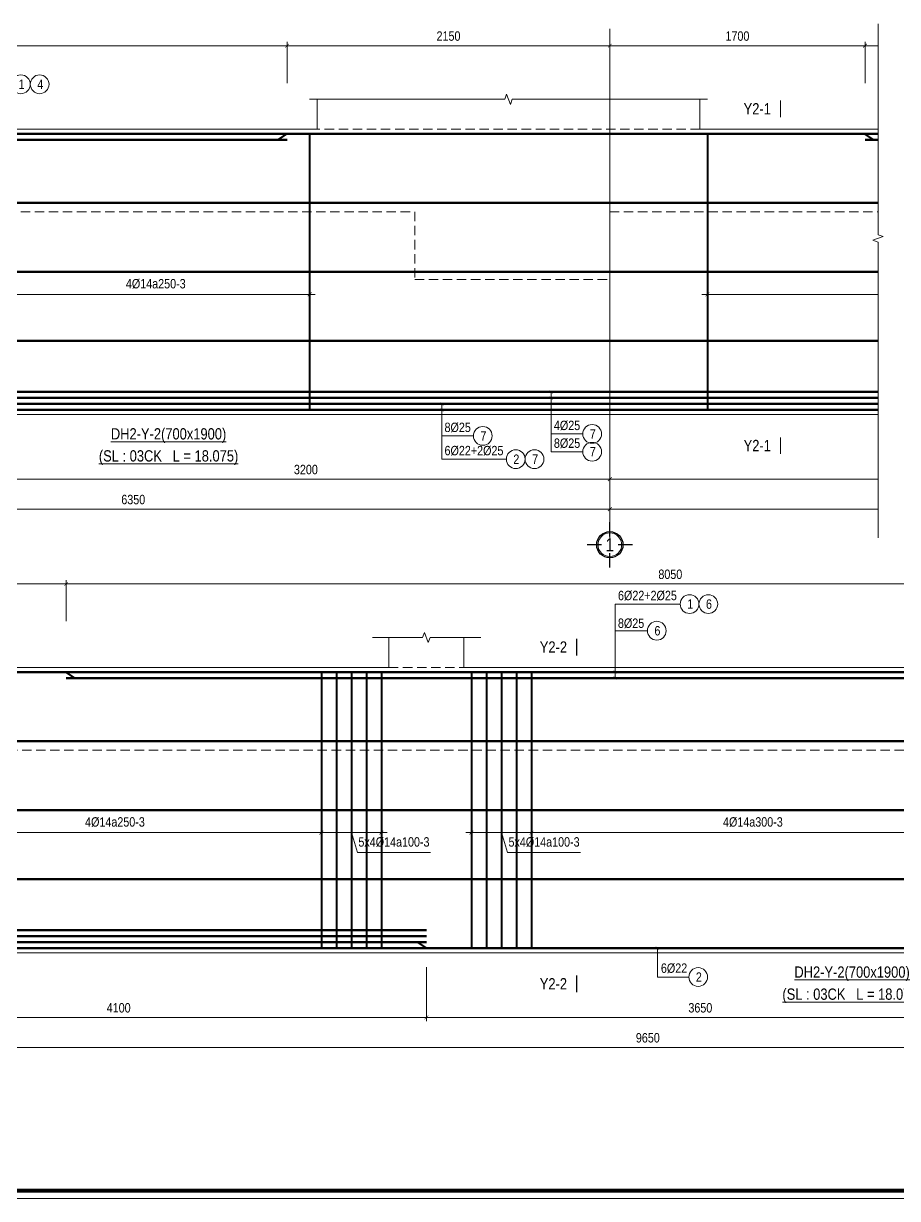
# Model space of a CAD drawing. Header units: millimetres. Extents: x 3014920 to 3563667, y -1638653 to -1356471.
# Drawn here: x 3024421 to 3030244, y -1620686 to -1612857 of the extents above; entities that cross this region are included whole.
import ezdxf
from ezdxf.enums import TextEntityAlignment as Align
from ezdxf.xclip import XClip

# ---------------------------------------------------------------- set-up
doc = ezdxf.new("R2010")
doc.units = ezdxf.units.MM
doc.header["$MEASUREMENT"] = 0
doc.header["$XCLIPFRAME"] = 0
doc.header["$PDMODE"] = 2
for name, pattern in [('6 TANG DIEN HINH 14-15$0$ACAD_ISO10W100', [18, 12, -3, 0, -3]), ('ACAD_ISO04W100', [30, 24, -3, 0, -3]), ('HIDDEN', [0.375, 0.25, -0.125])]:
    doc.linetypes.add(name, pattern=pattern)
doc.layers.get('0').update_dxf_attribs({"lineweight": 9})
doc.layers.get('Defpoints').update_dxf_attribs({"color": 10, "lineweight": 0})
for name, color, linetype, lineweight in [('2', 2, 'Continuous', 20), ('CDAI', 21, 'Continuous', 40), ('CTHEP', 50, 'Continuous', 50), ('DBAO', 90, 'Continuous', 13), ('DGIONG', 130, 'Continuous', 13), ('DMo', 9, 'HIDDEN', 9), ('KTH', 154, 'Continuous', 9), ('Net khuat', 8, 'HIDDEN', 13), ('TEXT', 7, 'Continuous', 15), ('TRUC', 251, 'ACAD_ISO04W100', 9)]:
    doc.layers.add(name, color=color, linetype=linetype, lineweight=lineweight)
doc.layers.add('8', color=8, linetype='Continuous')
doc.styles.add('HELVECONDENSE', font='VHELVCN_0.TTF')
doc.styles.add('Star-HelCon', font='VHELVCN_0.TTF')
doc.styles.add('TTP-HelCon', font='VHELVCN_0.TTF')
doc.styles.add('VNI-HELVE-CONDENSE', font='VHELVCN_0.TTF')
doc.dimstyles.new('kc-25', dxfattribs={"dimtxt": 62.5, "dimasz": 20, "dimexe": 20, "dimexo": 50, "dimgap": 25, "dimtad": 3, "dimdec": 0, "dimzin": 0, "dimdsep": 46, "dimtxsty": 'VNI-HELVE-CONDENSE', "dimblk": 'DIM', "dimcen": 2.5, "dimclrd": 256, "dimclre": 154, "dimclrt": 7, "dimaunit": 1, "dimadec": 0, "dimazin": 0, "dimtfac": 1, "dimtdec": 0, "dimtix": 1, "dimtmove": 0, "dimatfit": 3, "dimldrblk": 'DOT', "dimfxl": 1, "dimtolj": 1, "dimtzin": 0, "dimarcsym": 0})
doc.dimstyles.new('TTP-25', dxfattribs={"dimscale": 25, "dimtxt": 2.5, "dimasz": 1, "dimexe": 1, "dimexo": 1, "dimgap": 0.09, "dimtad": 0, "dimdec": 4, "dimrnd": 1, "dimzin": 9, "dimdsep": 46, "dimtxsty": 'TTP-HelCon', "dimblk": 'ARCHTICK', "dimcen": 0.09, "dimdle": 1.5, "dimclrd": 256, "dimclre": 256, "dimclrt": 7, "dimadec": 0, "dimazin": 0, "dimtfac": 1, "dimtdec": 4, "dimtmove": 0, "dimatfit": 3, "dimldrblk": 'ARCHTICK', "dimfxl": 1, "dimtvp": 1, "dimtolj": 1, "dimtzin": 0, "dimarcsym": 0})

# ---------------------------------------------------------------- blocks, each defined once
blk = doc.blocks.new('_ArchTick')
at = {"color": 0, "linetype": 'ByBlock', "const_width": 0.15}
blk.add_lwpolyline([(-0.5, -0.5), (0.5, 0.5)], dxfattribs=at)
blk = doc.blocks.new('*D2428')
at = {"layer": 'Defpoints', "color": 0, "transparency": 16777216}
for p in [(2585413.4, -2149866.8), (2579063.4, -2149983.3), (2579063.4, -2150484.3)]:
    blk.add_point(p, dxfattribs=at)
at = {"layer": 'KTH', "lineweight": -2, "transparency": 16777216}
for p, q in [((2585413.4, -2149891.8), (2585413.4, -2150509.3)), ((2579063.4, -2150008.3), (2579063.4, -2150509.3)), ((2585450.9, -2150484.3), (2579025.9, -2150484.3))]:
    blk.add_line(p, q, dxfattribs=at)
at = {"layer": 'KTH', "lineweight": -2, "transparency": 16777216, "xscale": 25, "yscale": 25, "zscale": 25, "rotation": 180}
blk.add_blockref('_ArchTick', (2579063.4, -2150484.3), dxfattribs=at)
at = {"layer": 'KTH', "lineweight": -2, "transparency": 16777216, "xscale": 25, "yscale": 25, "zscale": 25}
blk.add_blockref('_ArchTick', (2585413.4, -2150484.3), dxfattribs=at)
at = {"layer": 'KTH', "color": 7, "transparency": 16777216, "insert": (2582238.4, -2150420.4), "char_height": 62.5, "attachment_point": 5, "style": 'TTP-HelCon'}
blk.add_mtext('\\A1;6350', dxfattribs=at)
blk = doc.blocks.new('dau truc')
blk.add_circle((0, 0), 180)
at = {"layer": '8'}
for p, q in [((0, 127), (0, 345)), ((-127, 0), (-345, 0)), ((0, -345), (0, -127)), ((345, 0), (127, 0))]:
    blk.add_line(p, q, dxfattribs=at)
blk.add_circle((0, 0), 200, dxfattribs=at)
at = {"layer": 'TEXT', "style": 'HELVECONDENSE'}
blk.add_attdef('A', text='', height=233, dxfattribs=at).set_placement((0, 0), align=Align.MIDDLE)
blk = doc.blocks.new('DIM')
h = blk.add_hatch(color=1)
h.paths.add_polyline_path([(0.49, 0.29, 1), (0.29, 0.49), (-0.19, 0), (0.19, 0)])
h.paths.add_polyline_path([(0.19, 0), (-0.19, 0), (-0.49, -0.29, 1), (-0.29, -0.49)])
at = {"color": 9}
for p, q in [((-0.19, 0), (-1.5, 0)), ((0.19, 0), (1.5, 0))]:
    blk.add_line(p, q, dxfattribs=at)
at = {"color": 1}
for p, q in [((-0.49, -0.29), (0.29, 0.49)), ((-0.29, -0.49), (0.49, 0.29)), ((-0.19, 0), (0.19, 0))]:
    blk.add_line(p, q, dxfattribs=at)
blk.add_arc((-0.39, -0.39), 0.138, 135, 315, dxfattribs=at)
blk = doc.blocks.new('*D2433')
at = {"layer": 'Defpoints', "color": 0, "transparency": 16777216}
for p in [(2581363.5, -2148555.8), (2583413.4, -2148555.8), (2581363.5, -2149052.9)]:
    blk.add_point(p, dxfattribs=at)
at = {"layer": 'KTH', "lineweight": -2, "transparency": 16777216}
for p, q in [((2581363.5, -2148580.8), (2581363.5, -2149077.9)), ((2583413.4, -2148580.8), (2583413.4, -2149077.9)), ((2583450.9, -2149052.9), (2581326, -2149052.9))]:
    blk.add_line(p, q, dxfattribs=at)
at = {"layer": 'KTH', "lineweight": -2, "transparency": 16777216, "xscale": 25, "yscale": 25, "zscale": 25, "rotation": 180}
blk.add_blockref('_ArchTick', (2581363.5, -2149052.9), dxfattribs=at)
at = {"layer": 'KTH', "lineweight": -2, "transparency": 16777216, "xscale": 25, "yscale": 25, "zscale": 25}
blk.add_blockref('_ArchTick', (2583413.4, -2149052.9), dxfattribs=at)
at = {"layer": 'KTH', "color": 7, "transparency": 16777216, "insert": (2582388.4, -2148983), "char_height": 62.5, "attachment_point": 5, "style": 'TTP-HelCon'}
blk.add_mtext('\\A1;\\A1;4Þ14a250-3', dxfattribs=at)
blk = doc.blocks.new('*D2434')
at = {"layer": 'Defpoints', "color": 0, "transparency": 16777216}
for p in [(2587113.3, -2147396.1), (2585413.4, -2147670.1), (2587113.3, -2147670.1)]:
    blk.add_point(p, dxfattribs=at)
at = {"layer": 'KTH', "lineweight": -2, "transparency": 16777216}
for p, q in [((2585413.4, -2147645.1), (2585413.4, -2147371.1)), ((2587113.3, -2147645.1), (2587113.3, -2147371.1)), ((2585375.9, -2147396.1), (2587150.8, -2147396.1))]:
    blk.add_line(p, q, dxfattribs=at)
at = {"layer": 'KTH', "lineweight": -2, "transparency": 16777216, "xscale": 25, "yscale": 25, "zscale": 25, "rotation": 180}
blk.add_blockref('_ArchTick', (2585413.4, -2147396.1), dxfattribs=at)
at = {"layer": 'KTH', "lineweight": -2, "transparency": 16777216, "xscale": 25, "yscale": 25, "zscale": 25}
blk.add_blockref('_ArchTick', (2587113.3, -2147396.1), dxfattribs=at)
at = {"layer": 'KTH', "color": 7, "transparency": 16777216, "insert": (2586263.3, -2147332.2), "char_height": 62.5, "attachment_point": 5, "style": 'TTP-HelCon'}
blk.add_mtext('\\A1;1700', dxfattribs=at)
blk = doc.blocks.new('*D2435')
at = {"layer": 'Defpoints', "color": 0, "transparency": 16777216}
for p in [(2587113.3, -2147396.1), (2587113.3, -2147670.1), (2595163.4, -2147670.1)]:
    blk.add_point(p, dxfattribs=at)
at = {"layer": 'KTH', "lineweight": -2, "transparency": 16777216}
for p, q in [((2587113.3, -2147645.1), (2587113.3, -2147371.1)), ((2595163.4, -2147645.1), (2595163.4, -2147371.1)), ((2595200.9, -2147396.1), (2587075.8, -2147396.1))]:
    blk.add_line(p, q, dxfattribs=at)
at = {"layer": 'KTH', "lineweight": -2, "transparency": 16777216, "xscale": 25, "yscale": 25, "zscale": 25, "rotation": 180}
blk.add_blockref('_ArchTick', (2587113.3, -2147396.1), dxfattribs=at)
at = {"layer": 'KTH', "lineweight": -2, "transparency": 16777216, "xscale": 25, "yscale": 25, "zscale": 25}
blk.add_blockref('_ArchTick', (2595163.4, -2147396.1), dxfattribs=at)
at = {"layer": 'KTH', "color": 7, "transparency": 16777216, "insert": (2591138.3, -2147332.2), "char_height": 62.5, "attachment_point": 5, "style": 'TTP-HelCon'}
blk.add_mtext('\\A1;8050', dxfattribs=at)
blk = doc.blocks.new('*D2436')
at = {"layer": 'Defpoints', "color": 0, "transparency": 16777216}
for p in [(2590213.4, -2148555.8), (2593163.4, -2148555.8), (2590213.4, -2149052.9)]:
    blk.add_point(p, dxfattribs=at)
at = {"layer": 'KTH', "lineweight": -2, "transparency": 16777216}
for p, q in [((2590213.4, -2148580.8), (2590213.4, -2149077.9)), ((2593163.4, -2148580.8), (2593163.4, -2149077.9)), ((2593200.9, -2149052.9), (2590175.9, -2149052.9))]:
    blk.add_line(p, q, dxfattribs=at)
at = {"layer": 'KTH', "lineweight": -2, "transparency": 16777216, "xscale": 25, "yscale": 25, "zscale": 25, "rotation": 180}
blk.add_blockref('_ArchTick', (2590213.4, -2149052.9), dxfattribs=at)
at = {"layer": 'KTH', "lineweight": -2, "transparency": 16777216, "xscale": 25, "yscale": 25, "zscale": 25}
blk.add_blockref('_ArchTick', (2593163.4, -2149052.9), dxfattribs=at)
at = {"layer": 'KTH', "color": 7, "transparency": 16777216, "insert": (2591688.4, -2148983), "char_height": 62.5, "attachment_point": 5, "style": 'TTP-HelCon'}
blk.add_mtext('\\A1;4Þ14a300-3', dxfattribs=at)
blk = doc.blocks.new('*D2437')
at = {"layer": 'Defpoints', "color": 0, "transparency": 16777216}
for p in [(2586063.4, -2148555.8), (2588813.4, -2148555.8), (2588813.4, -2149052.9)]:
    blk.add_point(p, dxfattribs=at)
at = {"layer": 'KTH', "lineweight": -2, "transparency": 16777216}
for p, q in [((2586063.4, -2148580.8), (2586063.4, -2149077.9)), ((2588813.4, -2148580.8), (2588813.4, -2149077.9)), ((2586025.9, -2149052.9), (2588850.9, -2149052.9))]:
    blk.add_line(p, q, dxfattribs=at)
at = {"layer": 'KTH', "lineweight": -2, "transparency": 16777216, "xscale": 25, "yscale": 25, "zscale": 25, "rotation": 180}
blk.add_blockref('_ArchTick', (2586063.4, -2149052.9), dxfattribs=at)
at = {"layer": 'KTH', "lineweight": -2, "transparency": 16777216, "xscale": 25, "yscale": 25, "zscale": 25}
blk.add_blockref('_ArchTick', (2588813.4, -2149052.9), dxfattribs=at)
at = {"layer": 'KTH', "color": 7, "transparency": 16777216, "insert": (2587438.4, -2148983), "char_height": 62.5, "attachment_point": 5, "style": 'TTP-HelCon'}
blk.add_mtext('\\A1;\\A1;4Þ14a250-3', dxfattribs=at)
blk = doc.blocks.new('*D2439')
at = {"layer": 'Defpoints', "color": 0, "transparency": 16777216}
for p in [(2585413.4, -2149926.6), (2581363.5, -2149983.3), (2585413.4, -2150284.3)]:
    blk.add_point(p, dxfattribs=at)
at = {"layer": 'KTH', "lineweight": -2, "transparency": 16777216}
for p, q in [((2585413.4, -2149951.6), (2585413.4, -2150309.3)), ((2581363.5, -2150008.3), (2581363.5, -2150309.3)), ((2581326, -2150284.3), (2585450.9, -2150284.3))]:
    blk.add_line(p, q, dxfattribs=at)
at = {"layer": 'KTH', "lineweight": -2, "transparency": 16777216, "xscale": 25, "yscale": 25, "zscale": 25, "rotation": 180}
blk.add_blockref('_ArchTick', (2581363.5, -2150284.3), dxfattribs=at)
at = {"layer": 'KTH', "lineweight": -2, "transparency": 16777216, "xscale": 25, "yscale": 25, "zscale": 25}
blk.add_blockref('_ArchTick', (2585413.4, -2150284.3), dxfattribs=at)
at = {"layer": 'KTH', "color": 7, "transparency": 16777216, "insert": (2583388.4, -2150220.5), "char_height": 62.5, "attachment_point": 5, "style": 'TTP-HelCon'}
blk.add_mtext('\\A1;3200', dxfattribs=at)
blk = doc.blocks.new('*D2440')
at = {"layer": 'Defpoints', "color": 0, "transparency": 16777216}
for p in [(2585413.4, -2149866.8), (2589513.3, -2149923.4), (2585413.4, -2150284.3)]:
    blk.add_point(p, dxfattribs=at)
at = {"layer": 'KTH', "lineweight": -2, "transparency": 16777216}
for p, q in [((2585413.4, -2149891.8), (2585413.4, -2150309.3)), ((2589513.3, -2149948.4), (2589513.3, -2150309.3)), ((2589550.8, -2150284.3), (2585375.9, -2150284.3))]:
    blk.add_line(p, q, dxfattribs=at)
at = {"layer": 'KTH', "lineweight": -2, "transparency": 16777216, "xscale": 25, "yscale": 25, "zscale": 25, "rotation": 180}
blk.add_blockref('_ArchTick', (2585413.4, -2150284.3), dxfattribs=at)
at = {"layer": 'KTH', "lineweight": -2, "transparency": 16777216, "xscale": 25, "yscale": 25, "zscale": 25}
blk.add_blockref('_ArchTick', (2589513.3, -2150284.3), dxfattribs=at)
at = {"layer": 'KTH', "color": 7, "transparency": 16777216, "insert": (2587463.3, -2150220.5), "char_height": 62.5, "attachment_point": 5, "style": 'TTP-HelCon'}
blk.add_mtext('\\A1;4100', dxfattribs=at)
blk = doc.blocks.new('*D2441')
at = {"layer": 'Defpoints', "color": 0, "transparency": 16777216}
for p in [(2585413.4, -2149983.3), (2596563.4, -2149983.3), (2596563.4, -2150484.3)]:
    blk.add_point(p, dxfattribs=at)
at = {"layer": 'KTH', "lineweight": -2, "transparency": 16777216}
for p, q in [((2585413.4, -2150008.3), (2585413.4, -2150509.3)), ((2596563.4, -2150008.3), (2596563.4, -2150509.3)), ((2585375.9, -2150484.3), (2596600.9, -2150484.3))]:
    blk.add_line(p, q, dxfattribs=at)
at = {"layer": 'KTH', "lineweight": -2, "transparency": 16777216, "xscale": 25, "yscale": 25, "zscale": 25, "rotation": 180}
blk.add_blockref('_ArchTick', (2585413.4, -2150484.3), dxfattribs=at)
at = {"layer": 'KTH', "lineweight": -2, "transparency": 16777216, "xscale": 25, "yscale": 25, "zscale": 25}
blk.add_blockref('_ArchTick', (2596563.4, -2150484.3), dxfattribs=at)
at = {"layer": 'KTH', "color": 7, "transparency": 16777216, "insert": (2590988.4, -2150420.4), "char_height": 62.5, "attachment_point": 5, "style": 'TTP-HelCon'}
blk.add_mtext('\\A1;9650', dxfattribs=at)
blk = doc.blocks.new('MC')
at = {"layer": 'CTHEP', "const_width": 10, "elevation": 0}
blk.add_lwpolyline([(36, 150), (36, 0)], dxfattribs=at)
at = {"layer": 'TEXT', "style": 'TTP-HelCon'}
blk.add_attdef('A', text='', height=100, dxfattribs=at).set_placement((-50, 26), align=Align.RIGHT)
blk = doc.blocks.new('*D2447')
at = {"layer": 'Defpoints', "color": 0, "transparency": 16777216}
for p in [(2589513.3, -2149923.4), (2593163.4, -2149923.4), (2593163.4, -2150284.3)]:
    blk.add_point(p, dxfattribs=at)
at = {"layer": 'KTH', "lineweight": -2, "transparency": 16777216}
for p, q in [((2589513.3, -2149948.4), (2589513.3, -2150309.3)), ((2593163.4, -2149948.4), (2593163.4, -2150309.3)), ((2589475.8, -2150284.3), (2593200.9, -2150284.3))]:
    blk.add_line(p, q, dxfattribs=at)
at = {"layer": 'KTH', "lineweight": -2, "transparency": 16777216, "xscale": 25, "yscale": 25, "zscale": 25, "rotation": 180}
blk.add_blockref('_ArchTick', (2589513.3, -2150284.3), dxfattribs=at)
at = {"layer": 'KTH', "lineweight": -2, "transparency": 16777216, "xscale": 25, "yscale": 25, "zscale": 25}
blk.add_blockref('_ArchTick', (2593163.4, -2150284.3), dxfattribs=at)
at = {"layer": 'KTH', "color": 7, "transparency": 16777216, "insert": (2591338.3, -2150220.5), "char_height": 62.5, "attachment_point": 5, "style": 'TTP-HelCon'}
blk.add_mtext('\\A1;3650', dxfattribs=at)
blk = doc.blocks.new('*D2449')
at = {"layer": 'Defpoints', "color": 0, "transparency": 16777216}
for p in [(2585413.4, -2147396.1), (2583263.4, -2147670.1), (2585413.4, -2147703.6)]:
    blk.add_point(p, dxfattribs=at)
at = {"layer": 'KTH', "lineweight": -2, "transparency": 16777216}
for p, q in [((2583263.4, -2147645.1), (2583263.4, -2147371.1)), ((2585413.4, -2147678.6), (2585413.4, -2147371.1)), ((2583225.9, -2147396.1), (2585450.9, -2147396.1))]:
    blk.add_line(p, q, dxfattribs=at)
at = {"layer": 'KTH', "lineweight": -2, "transparency": 16777216, "xscale": 25, "yscale": 25, "zscale": 25, "rotation": 180}
blk.add_blockref('_ArchTick', (2583263.4, -2147396.1), dxfattribs=at)
at = {"layer": 'KTH', "lineweight": -2, "transparency": 16777216, "xscale": 25, "yscale": 25, "zscale": 25}
blk.add_blockref('_ArchTick', (2585413.4, -2147396.1), dxfattribs=at)
at = {"layer": 'KTH', "color": 7, "transparency": 16777216, "insert": (2584338.4, -2147332.2), "char_height": 62.5, "attachment_point": 5, "style": 'TTP-HelCon'}
blk.add_mtext('\\A1;2150', dxfattribs=at)
blk = doc.blocks.new('*D2450')
at = {"layer": 'Defpoints', "color": 0, "transparency": 16777216}
for p in [(2583263.4, -2147396.1), (2579263.3, -2147670.1), (2583263.4, -2147670.1)]:
    blk.add_point(p, dxfattribs=at)
at = {"layer": 'KTH', "lineweight": -2, "transparency": 16777216}
for p, q in [((2579263.3, -2147645.1), (2579263.3, -2147371.1)), ((2583263.4, -2147645.1), (2583263.4, -2147371.1)), ((2579225.8, -2147396.1), (2583300.9, -2147396.1))]:
    blk.add_line(p, q, dxfattribs=at)
at = {"layer": 'KTH', "lineweight": -2, "transparency": 16777216, "xscale": 25, "yscale": 25, "zscale": 25, "rotation": 180}
blk.add_blockref('_ArchTick', (2579263.3, -2147396.1), dxfattribs=at)
at = {"layer": 'KTH', "lineweight": -2, "transparency": 16777216, "xscale": 25, "yscale": 25, "zscale": 25}
blk.add_blockref('_ArchTick', (2583263.4, -2147396.1), dxfattribs=at)
at = {"layer": 'KTH', "color": 7, "transparency": 16777216, "insert": (2581263.4, -2147332.2), "char_height": 62.5, "attachment_point": 5, "style": 'TTP-HelCon'}
blk.add_mtext('\\A1;4000', dxfattribs=at)
blk = doc.blocks.new('*D2454')
at = {"layer": 'Defpoints', "color": 0, "transparency": 16777216}
for p in [(2588813.4, -2148555.8), (2589213.4, -2148555.8), (2588813.4, -2149052.9)]:
    blk.add_point(p, dxfattribs=at)
at = {"layer": 'KTH', "lineweight": -2, "transparency": 16777216}
for p, q in [((2588813.4, -2148580.8), (2588813.4, -2149077.9)), ((2589213.4, -2148580.8), (2589213.4, -2149077.9)), ((2589250.9, -2149052.9), (2588775.9, -2149052.9)), ((2589013.4, -2149052.9), (2589053.3, -2149186.2)), ((2589053.3, -2149186.2), (2589540.9, -2149186.2))]:
    blk.add_line(p, q, dxfattribs=at)
at = {"layer": 'KTH', "lineweight": -2, "transparency": 16777216, "xscale": 25, "yscale": 25, "zscale": 25, "rotation": 180}
blk.add_blockref('_ArchTick', (2588813.4, -2149052.9), dxfattribs=at)
at = {"layer": 'KTH', "lineweight": -2, "transparency": 16777216, "xscale": 25, "yscale": 25, "zscale": 25}
blk.add_blockref('_ArchTick', (2589213.4, -2149052.9), dxfattribs=at)
at = {"layer": 'KTH', "color": 7, "transparency": 16777216, "insert": (2589297.1, -2149116.3), "char_height": 62.5, "attachment_point": 5, "style": 'TTP-HelCon'}
blk.add_mtext('\\A1;5x4Þ14a100-3', dxfattribs=at)
blk = doc.blocks.new('*D2455')
at = {"layer": 'Defpoints', "color": 0, "transparency": 16777216}
for p in [(2589813.4, -2148555.8), (2590213.4, -2148555.8), (2590213.4, -2149052.9)]:
    blk.add_point(p, dxfattribs=at)
at = {"layer": 'KTH', "lineweight": -2, "transparency": 16777216}
for p, q in [((2589813.4, -2148580.8), (2589813.4, -2149077.9)), ((2590213.4, -2148580.8), (2590213.4, -2149077.9)), ((2589775.9, -2149052.9), (2590250.9, -2149052.9)), ((2590013.4, -2149052.9), (2590053.3, -2149186.2)), ((2590053.3, -2149186.2), (2590540.9, -2149186.2))]:
    blk.add_line(p, q, dxfattribs=at)
at = {"layer": 'KTH', "lineweight": -2, "transparency": 16777216, "xscale": 25, "yscale": 25, "zscale": 25, "rotation": 180}
blk.add_blockref('_ArchTick', (2589813.4, -2149052.9), dxfattribs=at)
at = {"layer": 'KTH', "lineweight": -2, "transparency": 16777216, "xscale": 25, "yscale": 25, "zscale": 25}
blk.add_blockref('_ArchTick', (2590213.4, -2149052.9), dxfattribs=at)
at = {"layer": 'KTH', "color": 7, "transparency": 16777216, "insert": (2590297.1, -2149116.3), "char_height": 62.5, "attachment_point": 5, "style": 'TTP-HelCon'}
blk.add_mtext('\\A1;5x4Þ14a100-3', dxfattribs=at)
blk = doc.blocks.new('2Y-5')
at = {"layer": 'CTHEP'}
blk.add_line((55785, -500), (100, -500), dxfattribs=at)
for points in [[(25, -230), (25, -30), (55895, -30), (55895, -230)], [(25, -370), (25, -970), (55895, -970), (55895, -370)]]:
    blk.add_lwpolyline(points, dxfattribs=at)
blk = doc.blocks.new('CHG_XX_Khung ten')
blk.add_lwpolyline([(15, 579), (826, 579), (826, 15), (15, 15)], close=True)
at = {"color": 4, "linetype": 'Continuous', "const_width": 1}
blk.add_lwpolyline([(17, 577), (824, 577), (824, 17), (17, 17)], close=True, dxfattribs=at)
blk = doc.blocks.new('2Y-2')
at = {"layer": 'CDAI'}
for points in [[(2583413.35308, -2147982.93874), (2583413.35308, -2149822.93874)], [(2586063.35308, -2147982.93874), (2586063.35308, -2149822.93874)], [(2588813.36196, -2147982.93874), (2588813.36196, -2149822.93874)], [(2588913.36196, -2147982.93874), (2588913.36196, -2149822.93874)], [(2589013.36196, -2147982.93874), (2589013.36196, -2149822.93874)], [(2589113.36196, -2147982.93874), (2589113.36196, -2149822.93874)], [(2589213.36196, -2147982.93874), (2589213.36196, -2149822.93874)], [(2589813.36018, -2147982.93874), (2589813.36018, -2149822.93874)], [(2589913.36018, -2147982.93874), (2589913.36018, -2149822.93874)], [(2590013.36018, -2147982.93874), (2590013.36018, -2149822.93874)], [(2590113.36018, -2147982.93874), (2590113.36018, -2149822.93874)], [(2590213.36018, -2147982.93874), (2590213.36018, -2149822.93874)]]:
    blk.add_lwpolyline(points, dxfattribs=at)
at = {"layer": 'CTHEP'}
for p, q in [((2583202.38761, -2148022.93873), (2583262.23923, -2147982.93874)), ((2587110.91106, -2147982.93874), (2587170.96855, -2148022.93874)), ((2596431.52841, -2148442.93874), (2578593.30159, -2148442.93874)), ((2596431.52841, -2148902.93874), (2578593.30159, -2148902.93874)), ((2596431.52841, -2149362.93874), (2578593.30159, -2149362.93874)), ((2589453.28831, -2149782.93874), (2589513.3458, -2149822.93874)), ((2578521.75927, -2149822.93874), (2596533.35307, -2149822.93873))]:
    blk.add_line(p, q, dxfattribs=at)
for points in [[(2578516.92881, -2147982.93874), (2578516.92881, -2147982.93874), (2596530.06128, -2147982.93874)], [(2587113.3458, -2148022.93874), (2595163.35307, -2148022.93874)], [(2581363.53829, -2149702.93874), (2589513.3458, -2149702.93874)], [(2581363.53829, -2149742.93874), (2589513.3458, -2149742.93874)], [(2581363.53829, -2149782.93874), (2589513.3458, -2149782.93874)]]:
    blk.add_lwpolyline(points, dxfattribs=at)
at = {"layer": 'CTHEP', "elevation": 0}
blk.add_lwpolyline([(2579263.34613, -2148022.93874), (2583263.36058, -2148022.93874)], dxfattribs=at)
at = {"layer": 'DBAO', "linetype": 'Continuous'}
for p, q in [((2583463.3533, -2147752.93874), (2583463.3533, -2147952.93874)), ((2586013.35308, -2147752.93874), (2586013.35308, -2147952.93874)), ((2589263.36196, -2147752.93874), (2589263.36196, -2147952.93874)), ((2589763.36018, -2147752.93874), (2589763.36018, -2147952.93874)), ((2579063.35341, -2147952.93874), (2583463.35308, -2147952.93874)), ((2586013.35308, -2147952.93874), (2589263.36196, -2147952.93874)), ((2589763.36018, -2147952.93874), (2596263.35307, -2147952.93874))]:
    blk.add_line(p, q, dxfattribs=at)
at = {"layer": 'DBAO', "linetype": 'Continuous', "flags": 128}
blk.add_lwpolyline([(2579063.35341, -2148502.93874), (2579063.35341, -2149852.93874), (2596563.35307, -2149852.93874), (2596563.35307, -2147952.93874)], dxfattribs=at)
at = {"layer": 'DGIONG', "linetype": 'Continuous', "flags": 128}
blk.add_lwpolyline([(2586063.35308, -2147752.93874), (2584763.35319, -2147752.93874), (2584750.85319, -2147787.28221), (2584725.85319, -2147718.59527), (2584713.35319, -2147752.93874), (2583413.3533, -2147752.93874)], dxfattribs=at)
at = {"layer": 'DGIONG', "linetype": 'Continuous', "elevation": 0, "flags": 128}
blk.add_lwpolyline([(2589875.8391, -2147752.93874), (2589538.36107, -2147752.93874), (2589525.86107, -2147787.28221), (2589500.86107, -2147718.59527), (2589488.36107, -2147752.93874), (2589154.14388, -2147752.93874)], dxfattribs=at)
at = {"layer": 'DGIONG'}
for centre in [(2591266.56758, -2147530.1834), (2591391.56758, -2147530.1834), (2581489.74375, -2147653.28842), (2581614.74375, -2147653.28842), (2591048.11172, -2147707.6904), (2584567.03247, -2149995.98113), (2585295.67901, -2149982.90145), (2591324.13714, -2150014.983), (2584786.42885, -2150150.96213), (2584911.42885, -2150150.96213), (2585295.67905, -2150101.33781)]:
    blk.add_circle(centre, 62.5, dxfattribs=at)
at = {"layer": 'Net khuat', "ltscale": 250}
for p, q in [((2586013.35308, -2147952.93874), (2583463.3533, -2147952.93874)), ((2586013.34558, -2147952.93874), (2586013.35308, -2147952.93874)), ((2589263.36196, -2147952.93874), (2589763.36018, -2147952.93874)), ((2578488.35341, -2148502.93874), (2584113.35308, -2148502.93874)), ((2584113.35308, -2148502.93874), (2584113.35308, -2148952.93874)), ((2585413.35308, -2148502.93874), (2595863.35307, -2148502.93874)), ((2585413.35308, -2148952.93874), (2585413.35308, -2148502.93874)), ((2584113.35308, -2148952.93874), (2585413.35308, -2148952.93874))]:
    blk.add_line(p, q, dxfattribs=at)
at = {"layer": 'TRUC', "linetype": '6 TANG DIEN HINH 14-15$0$ACAD_ISO10W100', "ltscale": 1250}
blk.add_lwpolyline([(2585413.3533, -2147089.02412), (2585413.3533, -2150760.50642)], dxfattribs=at)
at = {"xscale": 0.75, "yscale": 0.75, "zscale": 0.75}
for p, values in [((2586523.8094, -2147873.4325), {'A': 'Y2-1'}), ((2590487.72014, -2147873.4325), {'A': 'Y2-2'}), ((2586523.8094, -2150117.16679), {'A': 'Y2-1'}), ((2590487.72014, -2150117.16679), {'A': 'Y2-2'})]:
    blk.add_blockref('MC', p, dxfattribs=at).add_auto_attribs(values)
at = {"layer": '2', "ltscale": 300}
ref = blk.add_blockref('dau truc', (2585413.3533, -2150721.28961), dxfattribs=dict(at, xscale=0.4367131295148283, yscale=0.4367131295148283, zscale=0.4367131295148283))
ref.add_attrib('A', '1', dxfattribs={"layer": 'TEXT', "height": 87.5, "style": 'HELVECONDENSE'}).set_placement((2585413.3533, -2150721.28961), align=Align.MIDDLE)
at = {"layer": 'TEXT', "style": 'TTP-HelCon'}
for s, p in [('6Þ22+2Þ25', (2590789.7138, -2147504.33046, 0)), ('8Þ25', (2590789.31892, -2147688.85197, 0)), ('8Þ25', (2584312.11409, -2149970.12819, 0)), ('4Þ25', (2585040.76064, -2149957.04851, 0)), ('6Þ22', (2591075.64891, -2149987.08594, 0)), ('8Þ25', (2585040.76067, -2150075.48487, 0)), ('6Þ22+2Þ25', (2584312.11409, -2150125.10919, 0))]:
    blk.add_text(s, height=62.5, dxfattribs=at).set_placement(p)
at = {"layer": 'TEXT', "style": 'Star-HelCon'}
for s, p in [('1', (2591270.73425, -2147530.1834)), ('6', (2591395.73425, -2147530.1834)), ('1', (2581493.91042, -2147653.28842)), ('4', (2581618.91042, -2147653.28842)), ('6', (2591052.27839, -2147707.6904)), ('7', (2585299.84568, -2149982.90145)), ('7', (2584571.19913, -2149995.98113)), ('2', (2591328.3038, -2150014.983)), ('7', (2585299.84571, -2150101.33781)), ('2', (2584790.59552, -2150150.96213)), ('7', (2584915.59552, -2150150.96213))]:
    blk.add_text(s, height=62.5, dxfattribs=at).set_placement(p, align=Align.MIDDLE)
at = {"layer": 'TEXT', "color": 6, "style": 'TTP-HelCon'}
for s, p in [('%%UDH2-Y-2(700x1900)', (2582473.65893, -2150019.68109)), ('%%UDH2-Y-2(700x1900)', (2592349.2478, -2150019.68109)), ('%%U(SL : 03CK   L = 18.075)', (2582473.65893, -2150166.57569)), ('%%U(SL : 03CK   L = 18.075)', (2592349.2478, -2150166.57569))]:
    blk.add_text(s, height=75, dxfattribs=at).set_placement(p, align=Align.CENTER)
at = {"layer": 'KTH'}
for base, p1, p2, picture, middle in [((2583263.360580042, -2147396.0599794472), (2579263.3461294579, -2147670.064587492), (2583263.360580042, -2147670.064587492), '*D2450', (2581263.3533547502, -2147332.2266461141)), ((2585413.3533, -2147396.05998), (2583263.36058, -2147670.06459), (2585413.3533, -2147703.55745), '*D2449', (2584338.35694, -2147332.22665)), ((2587113.3458, -2147396.05998), (2585413.3533, -2147670.06459), (2587113.3458, -2147670.06459), '*D2434', (2586263.34955, -2147332.22665)), ((2585413.3533, -2150284.32515), (2589513.3458, -2149923.42352), (2585413.3533, -2149866.76978), '*D2440', (2587463.34955, -2150220.49182))]:
    dim = blk.add_linear_dim(base=base, p1=p1, p2=p2, angle=180, dimstyle='TTP-25', override={"dimtmove": 1}, dxfattribs=at)
    dim.commit()
    dim.dimension.update_dxf_attribs({"geometry": picture, "text_midpoint": middle})
for base, p1, p2, picture, middle in [((2587113.3458, -2147396.05998), (2595163.35307, -2147670.06459), (2587113.3458, -2147670.06459), '*D2435', (2591138.34943, -2147332.22665)), ((2593163.35307, -2150284.32515), (2589513.3458, -2149923.42352), (2593163.35307, -2149923.42352), '*D2447', (2591338.34943, -2150220.49182))]:
    dim = blk.add_linear_dim(base=base, p1=p1, p2=p2, dimstyle='TTP-25', override={"dimtmove": 1}, dxfattribs=at)
    dim.commit()
    dim.dimension.update_dxf_attribs({"geometry": picture, "text_midpoint": middle})
for base, p1, p2, text, picture, middle in [((2581363.53829, -2149052.93874), (2583413.35308, -2148555.80207), (2581363.53829, -2148555.80207), '\\A1;4Þ14a250-3', '*D2433', (2582388.44568, -2148983.02207)), ((2588813.36196, -2149052.93874), (2589213.36196, -2148555.80207), (2588813.36196, -2148555.80207), '5x4Þ14a100-3', '*D2454', (2589055.58696, -2149116.27207)), ((2590213.36018, -2149052.93874), (2593163.35307, -2148555.80207), (2590213.36018, -2148555.80207), '4Þ14a300-3', '*D2436', (2591688.35662, -2148983.02207)), ((2596563.35307, -2150484.28089), (2585413.3533, -2149983.28089), (2596563.35307, -2149983.28089), '9650', '*D2441', (2590988.35319, -2150420.44756))]:
    dim = blk.add_linear_dim(base=base, p1=p1, p2=p2, angle=180, text=text, dimstyle='TTP-25', override={"dimtmove": 1}, dxfattribs=at)
    dim.commit()
    dim.dimension.update_dxf_attribs({"geometry": picture, "text_midpoint": middle})
for base, p1, p2, text, picture, middle in [((2588813.36196, -2149052.93874), (2586063.35308, -2148555.80207), (2588813.36196, -2148555.80207), '\\A1;4Þ14a250-3', '*D2437', (2587438.35752, -2148983.02207)), ((2590213.36018, -2149052.93874), (2589813.36018, -2148555.80207), (2590213.36018, -2148555.80207), '5x4Þ14a100-3', '*D2455', (2590055.58518, -2149116.27207)), ((2579063.35341, -2150484.28089), (2585413.3533, -2149866.76978), (2579063.35341, -2149983.28089), '6350', '*D2428', (2582238.35335, -2150420.44756)), ((2585413.3533, -2150284.32515), (2581363.53829, -2149983.28089), (2585413.3533, -2149926.62715), '3200', '*D2439', (2583388.44579, -2150220.49182))]:
    dim = blk.add_linear_dim(base=base, p1=p1, p2=p2, text=text, dimstyle='TTP-25', override={"dimtmove": 1}, dxfattribs=at)
    dim.commit()
    dim.dimension.update_dxf_attribs({"geometry": picture, "text_midpoint": middle})
at = {"layer": 'DGIONG'}
for points in [[(2590771.20203, -2147982.93874), (2590771.20177, -2147530.1834), (2591204.06758, -2147530.1834)], [(2590771.20203, -2148022.93874), (2590771.20177, -2147707.6904), (2590985.61172, -2147707.6904)], [(2585022.249, -2149702.93874), (2585022.24864, -2150101.33781), (2585233.17905, -2150101.33781)], [(2584293.60242, -2149782.93874), (2584293.60206, -2149995.98113), (2584504.53247, -2149995.98113)], [(2585022.24897, -2149742.93874), (2585022.2486, -2149982.90145), (2585233.17901, -2149982.90145)], [(2584293.6024, -2149822.93874), (2584293.60206, -2150150.96213), (2584723.92885, -2150150.96213)], [(2591052.63714, -2149822.93874), (2591052.63687, -2150014.983), (2591261.63714, -2150014.983)]]:
    blk.add_leader(points, dimstyle='kc-25', override={"dimtad": 0, "dimldrblk": 'ArchTick', "dimfxl": 100, "dimarcsym": 1}, dxfattribs=at)

msp = doc.modelspace()

# ---------------------------------------------------------------- linework, layer by layer
at = {"layer": 'DGIONG', "linetype": 'Continuous', "flags": 128}
msp.add_lwpolyline([(3030114.33599, -1616282.87873), (3030114.33605, -1614313.66919), (3030079.99258, -1614301.16919), (3030148.67951, -1614276.16919), (3030114.33605, -1614263.66919), (3030114.33594, -1612858.41612)], dxfattribs=at)

# ---------------------------------------------------------------- block references
at = {"layer": 'DMo'}
ref = msp.add_blockref('2Y-5', (3021131.82276, -1617711.23708), dxfattribs=at)
XClip(ref).set_block_clipping_path([(41778.726174139, -2594.245122293), (56471.7599720033, 964.7246458821)])
at = {"layer": 'Net khuat'}
ref = msp.add_blockref('2Y-2', (442914.04244, 534391.48351), dxfattribs=at)
XClip(ref).set_block_clipping_path([(2576852.5404482996, -2150873.187051835), (2587200.2935518106, -2147284.084271179)])
ref = msp.add_blockref('2Y-2', (437592.01964, 530805.27949), dxfattribs=at)
XClip(ref).set_block_clipping_path([(2582620.0012355167, -2151209.8654558519), (2597344.6406467305, -2146987.7289885757)])

# ---------------------------------------------------------------- next in the draw order: block references
at = {"color": 5, "xscale": 25.92478421704392, "yscale": 25.92478421704392, "zscale": 25.92478421704392}
msp.add_blockref('CHG_XX_Khung ten', (3018598.62735, -1621074.38806), dxfattribs=at)

doc.saveas('drawing.dxf')
